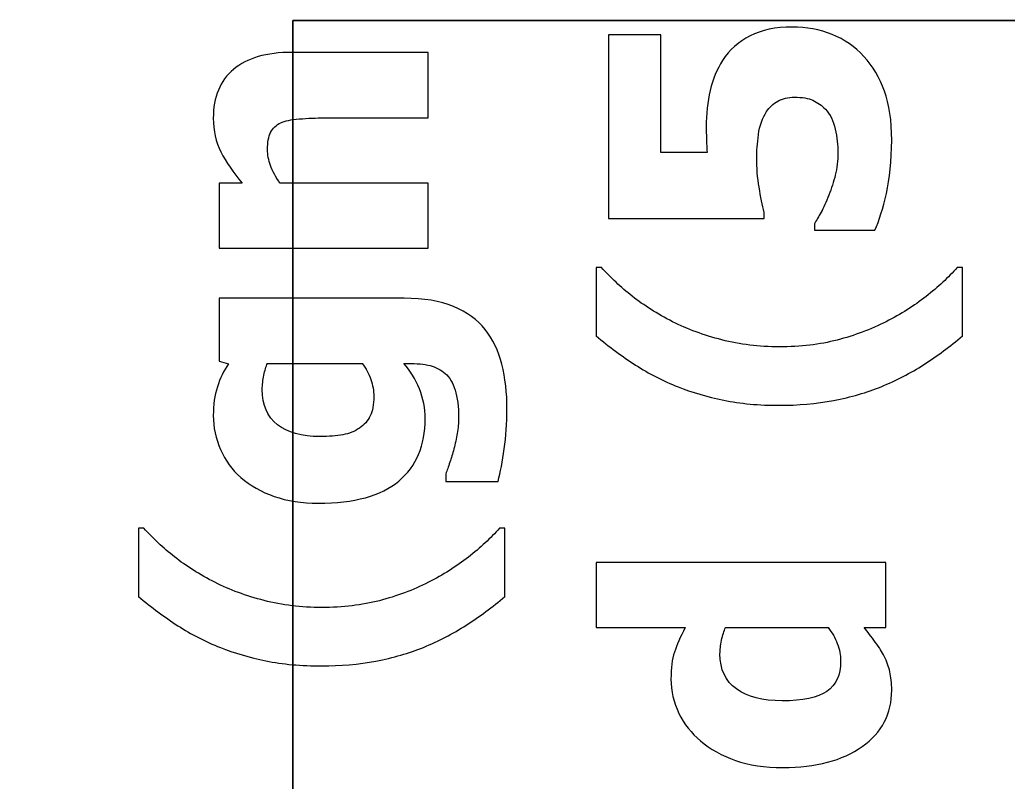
# Model space of a CAD drawing. Header units: centimetres. Extents: x -64.7 to 31.2, y -38.5 to 7.
# Drawn here: x -4.951 to -4.403, y 5.987 to 6.41 of the extents above; entities that cross this region are included whole.
import ezdxf

# ---------------------------------------------------------------- set-up
doc = ezdxf.new("R2010")
doc.units = ezdxf.units.CM
doc.header["$MEASUREMENT"] = 0
doc.layers.add('Layer 1', color=7, linetype='Continuous')

msp = doc.modelspace()

# ---------------------------------------------------------------- linework, layer by layer
at = {"layer": 'Layer 1', "color": 114, "lineweight": 35}
msp.add_open_spline([(-5.5, 6.95), (-5.5, 6.95), (2.5, 6.95), (2.5, 6.95), (2.5, 6.95), (2.5, 6.95), (2.5, 3.35), (2.5, 3.35), (2.5, 3.35), (2.5, 3.35), (-5.5, 3.35), (-5.5, 3.35), (-5.5, 3.35), (-5.5, 3.35), (-5.5, 6.95), (-5.5, 6.95)], degree=3, knots=[0, 0, 0, 0, 0.25, 0.25, 0.25, 0.25, 0.5, 0.5, 0.5, 0.5, 0.75, 0.75, 0.75, 0.75, 1, 1, 1, 1], dxfattribs=at)
at = {"layer": 'Layer 1', "color": 250, "lineweight": 35}
msp.add_open_spline([(-4.8, 6.41), (-4.8, 6.41), (1.8, 6.41), (1.8, 6.41), (1.8, 6.41), (1.8, 6.41), (1.8, 3.89), (1.8, 3.89), (1.8, 3.89), (1.8, 3.89), (-4.8, 3.89), (-4.8, 3.89), (-4.8, 3.89), (-4.8, 3.89), (-4.8, 6.41), (-4.8, 6.41)], degree=3, knots=[0, 0, 0, 0, 0.25, 0.25, 0.25, 0.25, 0.5, 0.5, 0.5, 0.5, 0.75, 0.75, 0.75, 0.75, 1, 1, 1, 1], dxfattribs=at)
at = {"layer": 'Layer 1', "color": 7}
for points, knots in [([(-4.52285, 6.40631), (-4.51488, 6.40631), (-4.50747, 6.40493), (-4.50066, 6.40222), (-4.50066, 6.40222), (-4.49382, 6.3995), (-4.48793, 6.39541), (-4.48299, 6.38997), (-4.48299, 6.38997), (-4.47808, 6.38461), (-4.47427, 6.37823), (-4.47159, 6.37082), (-4.47159, 6.37082), (-4.46891, 6.36341), (-4.46757, 6.35431), (-4.46757, 6.34348), (-4.46757, 6.34348), (-4.46764, 6.33205), (-4.46863, 6.3222), (-4.47053, 6.31398), (-4.47053, 6.31398), (-4.4724, 6.30573), (-4.47452, 6.29892), (-4.47688, 6.29356), (-4.47688, 6.29356), (-4.47688, 6.29356), (-4.51047, 6.29356), (-4.51047, 6.29356), (-4.51047, 6.29356), (-4.51047, 6.29356), (-4.51047, 6.29709), (-4.51047, 6.29709), (-4.51047, 6.29709), (-4.50937, 6.29899), (-4.50814, 6.30118), (-4.50676, 6.30358), (-4.50676, 6.30358), (-4.50539, 6.30598), (-4.50394, 6.30915), (-4.50242, 6.3131), (-4.50242, 6.3131), (-4.50098, 6.31674), (-4.49978, 6.32044), (-4.49886, 6.32418), (-4.49886, 6.32418), (-4.49791, 6.32795), (-4.49745, 6.33212), (-4.49745, 6.33674), (-4.49745, 6.33674), (-4.49745, 6.34073), (-4.49794, 6.34503), (-4.49893, 6.34965), (-4.49893, 6.34965), (-4.49996, 6.35427), (-4.50175, 6.35801), (-4.50436, 6.36083), (-4.50436, 6.36083), (-4.50645, 6.36288), (-4.50874, 6.3645), (-4.51128, 6.36567), (-4.51128, 6.36567), (-4.51385, 6.36683), (-4.51724, 6.36743), (-4.52151, 6.36743), (-4.52151, 6.36743), (-4.52511, 6.36743), (-4.52818, 6.36669), (-4.53079, 6.36521), (-4.53079, 6.36521), (-4.53336, 6.36373), (-4.53545, 6.36179), (-4.53703, 6.35939), (-4.53703, 6.35939), (-4.53936, 6.35586), (-4.54088, 6.35163), (-4.54151, 6.34665), (-4.54151, 6.34665), (-4.54218, 6.34171), (-4.5425, 6.33744), (-4.5425, 6.33385), (-4.5425, 6.33385), (-4.5425, 6.3282), (-4.54204, 6.3227), (-4.54116, 6.31737), (-4.54116, 6.31737), (-4.54028, 6.31201), (-4.53929, 6.30739), (-4.53827, 6.30347), (-4.53827, 6.30347), (-4.53827, 6.30347), (-4.53827, 6.30016), (-4.53827, 6.30016), (-4.53827, 6.30016), (-4.53827, 6.30016), (-4.62466, 6.30016), (-4.62466, 6.30016), (-4.62466, 6.30016), (-4.62466, 6.30016), (-4.62466, 6.40207), (-4.62466, 6.40207), (-4.62466, 6.40207), (-4.62466, 6.40207), (-4.59563, 6.40207), (-4.59563, 6.40207), (-4.59563, 6.40207), (-4.59563, 6.40207), (-4.59563, 6.33663), (-4.59563, 6.33663), (-4.59563, 6.33663), (-4.59563, 6.33663), (-4.56998, 6.33663), (-4.56998, 6.33663), (-4.56998, 6.33663), (-4.57012, 6.33871), (-4.57026, 6.34115), (-4.57037, 6.34404), (-4.57037, 6.34404), (-4.57048, 6.3469), (-4.57051, 6.34912), (-4.57051, 6.35071), (-4.57051, 6.35071), (-4.57051, 6.35808), (-4.56977, 6.36489), (-4.56829, 6.37117), (-4.56829, 6.37117), (-4.56681, 6.37741), (-4.56451, 6.38299), (-4.56141, 6.38779), (-4.56141, 6.38779), (-4.55764, 6.39368), (-4.55256, 6.39819), (-4.54617, 6.40144), (-4.54617, 6.40144), (-4.53978, 6.40468), (-4.53202, 6.40631), (-4.52285, 6.40631)], [0, 0, 0, 0, 0.029412, 0.029412, 0.029412, 0.029412, 0.058824, 0.058824, 0.058824, 0.058824, 0.088235, 0.088235, 0.088235, 0.088235, 0.117647, 0.117647, 0.117647, 0.117647, 0.147059, 0.147059, 0.147059, 0.147059, 0.176471, 0.176471, 0.176471, 0.176471, 0.205882, 0.205882, 0.205882, 0.205882, 0.235294, 0.235294, 0.235294, 0.235294, 0.264706, 0.264706, 0.264706, 0.264706, 0.294118, 0.294118, 0.294118, 0.294118, 0.323529, 0.323529, 0.323529, 0.323529, 0.352941, 0.352941, 0.352941, 0.352941, 0.382353, 0.382353, 0.382353, 0.382353, 0.411765, 0.411765, 0.411765, 0.411765, 0.441176, 0.441176, 0.441176, 0.441176, 0.470588, 0.470588, 0.470588, 0.470588, 0.5, 0.5, 0.5, 0.5, 0.529412, 0.529412, 0.529412, 0.529412, 0.558824, 0.558824, 0.558824, 0.558824, 0.588235, 0.588235, 0.588235, 0.588235, 0.617647, 0.617647, 0.617647, 0.617647, 0.647059, 0.647059, 0.647059, 0.647059, 0.676471, 0.676471, 0.676471, 0.676471, 0.705882, 0.705882, 0.705882, 0.705882, 0.735294, 0.735294, 0.735294, 0.735294, 0.764706, 0.764706, 0.764706, 0.764706, 0.794118, 0.794118, 0.794118, 0.794118, 0.823529, 0.823529, 0.823529, 0.823529, 0.852941, 0.852941, 0.852941, 0.852941, 0.882353, 0.882353, 0.882353, 0.882353, 0.911765, 0.911765, 0.911765, 0.911765, 0.941176, 0.941176, 0.941176, 0.941176, 0.970588, 0.970588, 0.970588, 0.970588, 1, 1, 1, 1]), ([(-4.72478, 6.39227), (-4.72478, 6.39227), (-4.72478, 6.3559), (-4.72478, 6.3559), (-4.72478, 6.3559), (-4.72478, 6.3559), (-4.78235, 6.3559), (-4.78235, 6.3559), (-4.78235, 6.3559), (-4.78701, 6.3559), (-4.7917, 6.35572), (-4.79636, 6.35534), (-4.79636, 6.35534), (-4.80098, 6.35495), (-4.80444, 6.35424), (-4.80663, 6.35322), (-4.80663, 6.35322), (-4.80924, 6.35198), (-4.81111, 6.35019), (-4.81227, 6.34782), (-4.81227, 6.34782), (-4.8134, 6.34549), (-4.81396, 6.34235), (-4.81396, 6.33844), (-4.81396, 6.33844), (-4.81396, 6.33547), (-4.8134, 6.33248), (-4.81231, 6.32944), (-4.81231, 6.32944), (-4.81121, 6.32641), (-4.80945, 6.32316), (-4.80705, 6.3197), (-4.80705, 6.3197), (-4.80705, 6.3197), (-4.72478, 6.3197), (-4.72478, 6.3197), (-4.72478, 6.3197), (-4.72478, 6.3197), (-4.72478, 6.28354), (-4.72478, 6.28354), (-4.72478, 6.28354), (-4.72478, 6.28354), (-4.84085, 6.28354), (-4.84085, 6.28354), (-4.84085, 6.28354), (-4.84085, 6.28354), (-4.84085, 6.3197), (-4.84085, 6.3197), (-4.84085, 6.3197), (-4.84085, 6.3197), (-4.82804, 6.3197), (-4.82804, 6.3197), (-4.82804, 6.3197), (-4.83305, 6.32563), (-4.837, 6.33142), (-4.83982, 6.33703), (-4.83982, 6.33703), (-4.84264, 6.34264), (-4.84406, 6.34884), (-4.84406, 6.35569), (-4.84406, 6.35569), (-4.84406, 6.36754), (-4.84032, 6.37661), (-4.83284, 6.38285), (-4.83284, 6.38285), (-4.82536, 6.38913), (-4.81453, 6.39227), (-4.80035, 6.39227), (-4.80035, 6.39227), (-4.80035, 6.39227), (-4.72478, 6.39227), (-4.72478, 6.39227)], [0, 0, 0, 0, 0.055556, 0.055556, 0.055556, 0.055556, 0.111111, 0.111111, 0.111111, 0.111111, 0.166667, 0.166667, 0.166667, 0.166667, 0.222222, 0.222222, 0.222222, 0.222222, 0.277778, 0.277778, 0.277778, 0.277778, 0.333333, 0.333333, 0.333333, 0.333333, 0.388889, 0.388889, 0.388889, 0.388889, 0.444444, 0.444444, 0.444444, 0.444444, 0.5, 0.5, 0.5, 0.5, 0.555556, 0.555556, 0.555556, 0.555556, 0.611111, 0.611111, 0.611111, 0.611111, 0.666667, 0.666667, 0.666667, 0.666667, 0.722222, 0.722222, 0.722222, 0.722222, 0.777778, 0.777778, 0.777778, 0.777778, 0.833333, 0.833333, 0.833333, 0.833333, 0.888889, 0.888889, 0.888889, 0.888889, 0.944444, 0.944444, 0.944444, 0.944444, 1, 1, 1, 1]), ([(-4.4282, 6.27285), (-4.4282, 6.27285), (-4.4282, 6.23493), (-4.4282, 6.23493), (-4.4282, 6.23493), (-4.43515, 6.22907), (-4.44231, 6.22375), (-4.44968, 6.21902), (-4.44968, 6.21902), (-4.45706, 6.21426), (-4.46499, 6.21016), (-4.47346, 6.20671), (-4.47346, 6.20671), (-4.4814, 6.20346), (-4.49018, 6.20092), (-4.49981, 6.19912), (-4.49981, 6.19912), (-4.50948, 6.19729), (-4.5195, 6.19637), (-4.52991, 6.19637), (-4.52991, 6.19637), (-4.54127, 6.19637), (-4.55157, 6.19732), (-4.56081, 6.19923), (-4.56081, 6.19923), (-4.57005, 6.2011), (-4.57848, 6.20357), (-4.58614, 6.2066), (-4.58614, 6.2066), (-4.59447, 6.20992), (-4.60233, 6.21397), (-4.60974, 6.21874), (-4.60974, 6.21874), (-4.61715, 6.22353), (-4.62445, 6.22893), (-4.63161, 6.23493), (-4.63161, 6.23493), (-4.63161, 6.23493), (-4.63161, 6.27285), (-4.63161, 6.27285), (-4.63161, 6.27285), (-4.63161, 6.27285), (-4.62862, 6.27285), (-4.62862, 6.27285), (-4.62862, 6.27285), (-4.62357, 6.26728), (-4.61789, 6.26195), (-4.61151, 6.25687), (-4.61151, 6.25687), (-4.60512, 6.25183), (-4.59768, 6.24714), (-4.58914, 6.2428), (-4.58914, 6.2428), (-4.58092, 6.23863), (-4.57185, 6.23528), (-4.56183, 6.23271), (-4.56183, 6.23271), (-4.55185, 6.23013), (-4.5412, 6.22883), (-4.52991, 6.22883), (-4.52991, 6.22883), (-4.51812, 6.22883), (-4.50743, 6.2301), (-4.49787, 6.2326), (-4.49787, 6.2326), (-4.48828, 6.23511), (-4.47921, 6.23849), (-4.47067, 6.2428), (-4.47067, 6.2428), (-4.46256, 6.24692), (-4.45515, 6.25158), (-4.44852, 6.25677), (-4.44852, 6.25677), (-4.44185, 6.26199), (-4.4361, 6.26735), (-4.4312, 6.27285), (-4.4312, 6.27285), (-4.4312, 6.27285), (-4.4282, 6.27285), (-4.4282, 6.27285)], [0, 0, 0, 0, 0.05, 0.05, 0.05, 0.05, 0.1, 0.1, 0.1, 0.1, 0.15, 0.15, 0.15, 0.15, 0.2, 0.2, 0.2, 0.2, 0.25, 0.25, 0.25, 0.25, 0.3, 0.3, 0.3, 0.3, 0.35, 0.35, 0.35, 0.35, 0.4, 0.4, 0.4, 0.4, 0.45, 0.45, 0.45, 0.45, 0.5, 0.5, 0.5, 0.5, 0.55, 0.55, 0.55, 0.55, 0.6, 0.6, 0.6, 0.6, 0.65, 0.65, 0.65, 0.65, 0.7, 0.7, 0.7, 0.7, 0.75, 0.75, 0.75, 0.75, 0.8, 0.8, 0.8, 0.8, 0.85, 0.85, 0.85, 0.85, 0.9, 0.9, 0.9, 0.9, 0.95, 0.95, 0.95, 0.95, 1, 1, 1, 1]), ([(-4.73812, 6.25582), (-4.72736, 6.25582), (-4.71825, 6.25426), (-4.71074, 6.25116), (-4.71074, 6.25116), (-4.70322, 6.24806), (-4.69737, 6.24382), (-4.69317, 6.23846), (-4.69317, 6.23846), (-4.6889, 6.2331), (-4.6858, 6.22664), (-4.68393, 6.21913), (-4.68393, 6.21913), (-4.68202, 6.21161), (-4.68107, 6.20329), (-4.68107, 6.19411), (-4.68107, 6.19411), (-4.68107, 6.18642), (-4.68156, 6.17909), (-4.68255, 6.17217), (-4.68255, 6.17217), (-4.68357, 6.16526), (-4.68474, 6.15922), (-4.68604, 6.15414), (-4.68604, 6.15414), (-4.68604, 6.15414), (-4.71508, 6.15414), (-4.71508, 6.15414), (-4.71508, 6.15414), (-4.71508, 6.15414), (-4.71508, 6.15838), (-4.71508, 6.15838), (-4.71508, 6.15838), (-4.71437, 6.16018), (-4.71363, 6.16229), (-4.71282, 6.16473), (-4.71282, 6.16473), (-4.71197, 6.1672), (-4.71123, 6.16963), (-4.71053, 6.17214), (-4.71053, 6.17214), (-4.70979, 6.1751), (-4.70915, 6.17799), (-4.70866, 6.18081), (-4.70866, 6.18081), (-4.7082, 6.18364), (-4.70795, 6.18653), (-4.70795, 6.18949), (-4.70795, 6.18949), (-4.70795, 6.19563), (-4.70859, 6.20075), (-4.70986, 6.20484), (-4.70986, 6.20484), (-4.71113, 6.20893), (-4.71293, 6.212), (-4.71529, 6.21408), (-4.71529, 6.21408), (-4.71769, 6.21613), (-4.72055, 6.21757), (-4.72379, 6.21842), (-4.72379, 6.21842), (-4.72707, 6.21923), (-4.7312, 6.21966), (-4.73614, 6.21966), (-4.73614, 6.21966), (-4.73614, 6.21966), (-4.73833, 6.21966), (-4.73833, 6.21966), (-4.73833, 6.21966), (-4.73473, 6.2156), (-4.73187, 6.21087), (-4.72968, 6.20554), (-4.72968, 6.20554), (-4.72753, 6.20022), (-4.72644, 6.19471), (-4.72644, 6.18907), (-4.72644, 6.18907), (-4.72644, 6.17404), (-4.73134, 6.16247), (-4.74111, 6.15429), (-4.74111, 6.15429), (-4.75089, 6.14614), (-4.76577, 6.14204), (-4.78578, 6.14204), (-4.78578, 6.14204), (-4.79484, 6.14204), (-4.80303, 6.14331), (-4.81026, 6.14582), (-4.81026, 6.14582), (-4.81749, 6.14832), (-4.82367, 6.15182), (-4.82875, 6.1563), (-4.82875, 6.1563), (-4.83365, 6.16057), (-4.83742, 6.16575), (-4.84007, 6.17182), (-4.84007, 6.17182), (-4.84272, 6.17789), (-4.84406, 6.18417), (-4.84406, 6.19073), (-4.84406, 6.19073), (-4.84406, 6.19665), (-4.84328, 6.20195), (-4.84176, 6.20664), (-4.84176, 6.20664), (-4.84025, 6.21133), (-4.83824, 6.2156), (-4.8357, 6.21944), (-4.8357, 6.21944), (-4.8357, 6.21944), (-4.84085, 6.22079), (-4.84085, 6.22079), (-4.84085, 6.22079), (-4.84085, 6.22079), (-4.84085, 6.25582), (-4.84085, 6.25582), (-4.84085, 6.25582), (-4.84085, 6.25582), (-4.73812, 6.25582), (-4.73812, 6.25582)], [0, 0, 0, 0, 0.033333, 0.033333, 0.033333, 0.033333, 0.066667, 0.066667, 0.066667, 0.066667, 0.1, 0.1, 0.1, 0.1, 0.133333, 0.133333, 0.133333, 0.133333, 0.166667, 0.166667, 0.166667, 0.166667, 0.2, 0.2, 0.2, 0.2, 0.233333, 0.233333, 0.233333, 0.233333, 0.266667, 0.266667, 0.266667, 0.266667, 0.3, 0.3, 0.3, 0.3, 0.333333, 0.333333, 0.333333, 0.333333, 0.366667, 0.366667, 0.366667, 0.366667, 0.4, 0.4, 0.4, 0.4, 0.433333, 0.433333, 0.433333, 0.433333, 0.466667, 0.466667, 0.466667, 0.466667, 0.5, 0.5, 0.5, 0.5, 0.533333, 0.533333, 0.533333, 0.533333, 0.566667, 0.566667, 0.566667, 0.566667, 0.6, 0.6, 0.6, 0.6, 0.633333, 0.633333, 0.633333, 0.633333, 0.666667, 0.666667, 0.666667, 0.666667, 0.7, 0.7, 0.7, 0.7, 0.733333, 0.733333, 0.733333, 0.733333, 0.766667, 0.766667, 0.766667, 0.766667, 0.8, 0.8, 0.8, 0.8, 0.833333, 0.833333, 0.833333, 0.833333, 0.866667, 0.866667, 0.866667, 0.866667, 0.9, 0.9, 0.9, 0.9, 0.933333, 0.933333, 0.933333, 0.933333, 0.966667, 0.966667, 0.966667, 0.966667, 1, 1, 1, 1]), ([(-4.7614, 6.21966), (-4.7614, 6.21966), (-4.81396, 6.21966), (-4.81396, 6.21966), (-4.81396, 6.21966), (-4.81478, 6.21786), (-4.81548, 6.21567), (-4.81605, 6.21306), (-4.81605, 6.21306), (-4.81657, 6.21041), (-4.81686, 6.2078), (-4.81686, 6.20519), (-4.81686, 6.20519), (-4.81686, 6.19651), (-4.81403, 6.18999), (-4.80842, 6.18561), (-4.80842, 6.18561), (-4.80282, 6.18124), (-4.79498, 6.17905), (-4.78493, 6.17905), (-4.78493, 6.17905), (-4.77992, 6.17905), (-4.77565, 6.17937), (-4.77219, 6.18004), (-4.77219, 6.18004), (-4.7687, 6.18067), (-4.76563, 6.18191), (-4.76292, 6.18371), (-4.76292, 6.18371), (-4.76031, 6.18544), (-4.75833, 6.18769), (-4.75699, 6.19048), (-4.75699, 6.19048), (-4.75565, 6.19327), (-4.75498, 6.19683), (-4.75498, 6.20117), (-4.75498, 6.20117), (-4.75498, 6.20442), (-4.75554, 6.20759), (-4.75664, 6.21073), (-4.75664, 6.21073), (-4.75773, 6.21387), (-4.75932, 6.21683), (-4.7614, 6.21966)], [0, 0, 0, 0, 0.090909, 0.090909, 0.090909, 0.090909, 0.181818, 0.181818, 0.181818, 0.181818, 0.272727, 0.272727, 0.272727, 0.272727, 0.363636, 0.363636, 0.363636, 0.363636, 0.454545, 0.454545, 0.454545, 0.454545, 0.545455, 0.545455, 0.545455, 0.545455, 0.636364, 0.636364, 0.636364, 0.636364, 0.727273, 0.727273, 0.727273, 0.727273, 0.818182, 0.818182, 0.818182, 0.818182, 0.909091, 0.909091, 0.909091, 0.909091, 1, 1, 1, 1]), ([(-4.6822, 6.12818), (-4.6822, 6.12818), (-4.6822, 6.09026), (-4.6822, 6.09026), (-4.6822, 6.09026), (-4.68915, 6.0844), (-4.69631, 6.07908), (-4.70368, 6.07435), (-4.70368, 6.07435), (-4.71106, 6.06959), (-4.71899, 6.06549), (-4.72746, 6.06204), (-4.72746, 6.06204), (-4.7354, 6.05879), (-4.74418, 6.05625), (-4.75381, 6.05445), (-4.75381, 6.05445), (-4.76348, 6.05262), (-4.7735, 6.0517), (-4.78391, 6.0517), (-4.78391, 6.0517), (-4.79527, 6.0517), (-4.80557, 6.05265), (-4.81481, 6.05456), (-4.81481, 6.05456), (-4.82405, 6.05643), (-4.83248, 6.0589), (-4.84014, 6.06193), (-4.84014, 6.06193), (-4.84847, 6.06525), (-4.85633, 6.0693), (-4.86374, 6.07407), (-4.86374, 6.07407), (-4.87115, 6.07886), (-4.87845, 6.08426), (-4.88561, 6.09026), (-4.88561, 6.09026), (-4.88561, 6.09026), (-4.88561, 6.12818), (-4.88561, 6.12818), (-4.88561, 6.12818), (-4.88561, 6.12818), (-4.88262, 6.12818), (-4.88262, 6.12818), (-4.88262, 6.12818), (-4.87757, 6.12261), (-4.87189, 6.11728), (-4.86551, 6.1122), (-4.86551, 6.1122), (-4.85912, 6.10716), (-4.85168, 6.10247), (-4.84314, 6.09813), (-4.84314, 6.09813), (-4.83492, 6.09396), (-4.82585, 6.09061), (-4.81583, 6.08804), (-4.81583, 6.08804), (-4.80585, 6.08546), (-4.7952, 6.08416), (-4.78391, 6.08416), (-4.78391, 6.08416), (-4.77212, 6.08416), (-4.76143, 6.08543), (-4.75187, 6.08793), (-4.75187, 6.08793), (-4.74228, 6.09044), (-4.73321, 6.09382), (-4.72467, 6.09813), (-4.72467, 6.09813), (-4.71656, 6.10225), (-4.70915, 6.10691), (-4.70252, 6.1121), (-4.70252, 6.1121), (-4.69585, 6.11732), (-4.6901, 6.12268), (-4.6852, 6.12818), (-4.6852, 6.12818), (-4.6852, 6.12818), (-4.6822, 6.12818), (-4.6822, 6.12818)], [0, 0, 0, 0, 0.05, 0.05, 0.05, 0.05, 0.1, 0.1, 0.1, 0.1, 0.15, 0.15, 0.15, 0.15, 0.2, 0.2, 0.2, 0.2, 0.25, 0.25, 0.25, 0.25, 0.3, 0.3, 0.3, 0.3, 0.35, 0.35, 0.35, 0.35, 0.4, 0.4, 0.4, 0.4, 0.45, 0.45, 0.45, 0.45, 0.5, 0.5, 0.5, 0.5, 0.55, 0.55, 0.55, 0.55, 0.6, 0.6, 0.6, 0.6, 0.65, 0.65, 0.65, 0.65, 0.7, 0.7, 0.7, 0.7, 0.75, 0.75, 0.75, 0.75, 0.8, 0.8, 0.8, 0.8, 0.85, 0.85, 0.85, 0.85, 0.9, 0.9, 0.9, 0.9, 0.95, 0.95, 0.95, 0.95, 1, 1, 1, 1]), ([(-4.47078, 6.10913), (-4.47078, 6.10913), (-4.47078, 6.07297), (-4.47078, 6.07297), (-4.47078, 6.07297), (-4.47078, 6.07297), (-4.48288, 6.07297), (-4.48288, 6.07297), (-4.48288, 6.07297), (-4.48094, 6.07064), (-4.47886, 6.06796), (-4.47667, 6.06496), (-4.47667, 6.06496), (-4.47445, 6.06196), (-4.47283, 6.05931), (-4.4717, 6.05706), (-4.4717, 6.05706), (-4.47032, 6.05416), (-4.4693, 6.05131), (-4.46859, 6.04848), (-4.46859, 6.04848), (-4.46792, 6.04566), (-4.46757, 6.04227), (-4.46757, 6.03836), (-4.46757, 6.03836), (-4.46757, 6.02513), (-4.47304, 6.01465), (-4.48401, 6.00693), (-4.48401, 6.00693), (-4.49495, 5.9992), (-4.50962, 5.99535), (-4.52793, 5.99535), (-4.52793, 5.99535), (-4.53806, 5.99535), (-4.54684, 5.99666), (-4.55428, 5.99927), (-4.55428, 5.99927), (-4.56173, 6.00192), (-4.56822, 6.00551), (-4.57372, 6.01014), (-4.57372, 6.01014), (-4.57877, 6.01433), (-4.58272, 6.01945), (-4.58565, 6.02541), (-4.58565, 6.02541), (-4.58857, 6.03141), (-4.59006, 6.03776), (-4.59006, 6.04443), (-4.59006, 6.04443), (-4.59006, 6.05049), (-4.58942, 6.05547), (-4.58815, 6.05938), (-4.58815, 6.05938), (-4.58688, 6.06326), (-4.58491, 6.06782), (-4.58219, 6.07297), (-4.58219, 6.07297), (-4.58219, 6.07297), (-4.63161, 6.07297), (-4.63161, 6.07297), (-4.63161, 6.07297), (-4.63161, 6.07297), (-4.63161, 6.10913), (-4.63161, 6.10913), (-4.63161, 6.10913), (-4.63161, 6.10913), (-4.47078, 6.10913), (-4.47078, 6.10913)], [0, 0, 0, 0, 0.058824, 0.058824, 0.058824, 0.058824, 0.117647, 0.117647, 0.117647, 0.117647, 0.176471, 0.176471, 0.176471, 0.176471, 0.235294, 0.235294, 0.235294, 0.235294, 0.294118, 0.294118, 0.294118, 0.294118, 0.352941, 0.352941, 0.352941, 0.352941, 0.411765, 0.411765, 0.411765, 0.411765, 0.470588, 0.470588, 0.470588, 0.470588, 0.529412, 0.529412, 0.529412, 0.529412, 0.588235, 0.588235, 0.588235, 0.588235, 0.647059, 0.647059, 0.647059, 0.647059, 0.705882, 0.705882, 0.705882, 0.705882, 0.764706, 0.764706, 0.764706, 0.764706, 0.823529, 0.823529, 0.823529, 0.823529, 0.882353, 0.882353, 0.882353, 0.882353, 0.941176, 0.941176, 0.941176, 0.941176, 1, 1, 1, 1]), ([(-4.50281, 6.07297), (-4.50281, 6.07297), (-4.55975, 6.07297), (-4.55975, 6.07297), (-4.55975, 6.07297), (-4.56067, 6.07117), (-4.56141, 6.06884), (-4.56197, 6.06595), (-4.56197, 6.06595), (-4.56257, 6.06305), (-4.56286, 6.06058), (-4.56286, 6.0585), (-4.56286, 6.0585), (-4.56286, 6.04982), (-4.55982, 6.0433), (-4.55375, 6.03892), (-4.55375, 6.03892), (-4.54769, 6.03455), (-4.53922, 6.03236), (-4.52835, 6.03236), (-4.52835, 6.03236), (-4.51692, 6.03236), (-4.50863, 6.03409), (-4.50355, 6.03758), (-4.50355, 6.03758), (-4.49844, 6.04104), (-4.4959, 6.04668), (-4.4959, 6.05448), (-4.4959, 6.05448), (-4.4959, 6.05766), (-4.49653, 6.06083), (-4.49777, 6.06408), (-4.49777, 6.06408), (-4.499, 6.06732), (-4.5007, 6.07029), (-4.50281, 6.07297)], [0, 0, 0, 0, 0.111111, 0.111111, 0.111111, 0.111111, 0.222222, 0.222222, 0.222222, 0.222222, 0.333333, 0.333333, 0.333333, 0.333333, 0.444444, 0.444444, 0.444444, 0.444444, 0.555556, 0.555556, 0.555556, 0.555556, 0.666667, 0.666667, 0.666667, 0.666667, 0.777778, 0.777778, 0.777778, 0.777778, 0.888889, 0.888889, 0.888889, 0.888889, 1, 1, 1, 1])]:
    msp.add_open_spline(points, degree=3, knots=knots, dxfattribs=at)
at = {"layer": 'Layer 1', "color": 250, "lineweight": 18}
for points, knots in [([(-4.52285, 6.40631), (-4.51488, 6.40631), (-4.50747, 6.40493), (-4.50066, 6.40222), (-4.50066, 6.40222), (-4.49382, 6.3995), (-4.48793, 6.39541), (-4.48299, 6.38997), (-4.48299, 6.38997), (-4.47808, 6.38461), (-4.47427, 6.37823), (-4.47159, 6.37082), (-4.47159, 6.37082), (-4.46891, 6.36341), (-4.46757, 6.35431), (-4.46757, 6.34348), (-4.46757, 6.34348), (-4.46764, 6.33205), (-4.46863, 6.3222), (-4.47053, 6.31398), (-4.47053, 6.31398), (-4.4724, 6.30573), (-4.47452, 6.29892), (-4.47688, 6.29356), (-4.47688, 6.29356), (-4.47688, 6.29356), (-4.51047, 6.29356), (-4.51047, 6.29356), (-4.51047, 6.29356), (-4.51047, 6.29356), (-4.51047, 6.29709), (-4.51047, 6.29709), (-4.51047, 6.29709), (-4.50937, 6.29899), (-4.50814, 6.30118), (-4.50676, 6.30358), (-4.50676, 6.30358), (-4.50539, 6.30598), (-4.50394, 6.30915), (-4.50242, 6.3131), (-4.50242, 6.3131), (-4.50098, 6.31674), (-4.49978, 6.32044), (-4.49886, 6.32418), (-4.49886, 6.32418), (-4.49791, 6.32795), (-4.49745, 6.33212), (-4.49745, 6.33674), (-4.49745, 6.33674), (-4.49745, 6.34073), (-4.49794, 6.34503), (-4.49893, 6.34965), (-4.49893, 6.34965), (-4.49996, 6.35427), (-4.50175, 6.35801), (-4.50436, 6.36083), (-4.50436, 6.36083), (-4.50645, 6.36288), (-4.50874, 6.3645), (-4.51128, 6.36567), (-4.51128, 6.36567), (-4.51385, 6.36683), (-4.51724, 6.36743), (-4.52151, 6.36743), (-4.52151, 6.36743), (-4.52511, 6.36743), (-4.52818, 6.36669), (-4.53079, 6.36521), (-4.53079, 6.36521), (-4.53336, 6.36373), (-4.53545, 6.36179), (-4.53703, 6.35939), (-4.53703, 6.35939), (-4.53936, 6.35586), (-4.54088, 6.35163), (-4.54151, 6.34665), (-4.54151, 6.34665), (-4.54218, 6.34171), (-4.5425, 6.33744), (-4.5425, 6.33385), (-4.5425, 6.33385), (-4.5425, 6.3282), (-4.54204, 6.3227), (-4.54116, 6.31737), (-4.54116, 6.31737), (-4.54028, 6.31201), (-4.53929, 6.30739), (-4.53827, 6.30347), (-4.53827, 6.30347), (-4.53827, 6.30347), (-4.53827, 6.30016), (-4.53827, 6.30016), (-4.53827, 6.30016), (-4.53827, 6.30016), (-4.62466, 6.30016), (-4.62466, 6.30016), (-4.62466, 6.30016), (-4.62466, 6.30016), (-4.62466, 6.40207), (-4.62466, 6.40207), (-4.62466, 6.40207), (-4.62466, 6.40207), (-4.59563, 6.40207), (-4.59563, 6.40207), (-4.59563, 6.40207), (-4.59563, 6.40207), (-4.59563, 6.33663), (-4.59563, 6.33663), (-4.59563, 6.33663), (-4.59563, 6.33663), (-4.56998, 6.33663), (-4.56998, 6.33663), (-4.56998, 6.33663), (-4.57012, 6.33871), (-4.57026, 6.34115), (-4.57037, 6.34404), (-4.57037, 6.34404), (-4.57048, 6.3469), (-4.57051, 6.34912), (-4.57051, 6.35071), (-4.57051, 6.35071), (-4.57051, 6.35808), (-4.56977, 6.36489), (-4.56829, 6.37117), (-4.56829, 6.37117), (-4.56681, 6.37741), (-4.56451, 6.38299), (-4.56141, 6.38779), (-4.56141, 6.38779), (-4.55764, 6.39368), (-4.55256, 6.39819), (-4.54617, 6.40144), (-4.54617, 6.40144), (-4.53978, 6.40468), (-4.53202, 6.40631), (-4.52285, 6.40631)], [0, 0, 0, 0, 0.029412, 0.029412, 0.029412, 0.029412, 0.058824, 0.058824, 0.058824, 0.058824, 0.088235, 0.088235, 0.088235, 0.088235, 0.117647, 0.117647, 0.117647, 0.117647, 0.147059, 0.147059, 0.147059, 0.147059, 0.176471, 0.176471, 0.176471, 0.176471, 0.205882, 0.205882, 0.205882, 0.205882, 0.235294, 0.235294, 0.235294, 0.235294, 0.264706, 0.264706, 0.264706, 0.264706, 0.294118, 0.294118, 0.294118, 0.294118, 0.323529, 0.323529, 0.323529, 0.323529, 0.352941, 0.352941, 0.352941, 0.352941, 0.382353, 0.382353, 0.382353, 0.382353, 0.411765, 0.411765, 0.411765, 0.411765, 0.441176, 0.441176, 0.441176, 0.441176, 0.470588, 0.470588, 0.470588, 0.470588, 0.5, 0.5, 0.5, 0.5, 0.529412, 0.529412, 0.529412, 0.529412, 0.558824, 0.558824, 0.558824, 0.558824, 0.588235, 0.588235, 0.588235, 0.588235, 0.617647, 0.617647, 0.617647, 0.617647, 0.647059, 0.647059, 0.647059, 0.647059, 0.676471, 0.676471, 0.676471, 0.676471, 0.705882, 0.705882, 0.705882, 0.705882, 0.735294, 0.735294, 0.735294, 0.735294, 0.764706, 0.764706, 0.764706, 0.764706, 0.794118, 0.794118, 0.794118, 0.794118, 0.823529, 0.823529, 0.823529, 0.823529, 0.852941, 0.852941, 0.852941, 0.852941, 0.882353, 0.882353, 0.882353, 0.882353, 0.911765, 0.911765, 0.911765, 0.911765, 0.941176, 0.941176, 0.941176, 0.941176, 0.970588, 0.970588, 0.970588, 0.970588, 1, 1, 1, 1]), ([(-4.72478, 6.39227), (-4.72478, 6.39227), (-4.72478, 6.3559), (-4.72478, 6.3559), (-4.72478, 6.3559), (-4.72478, 6.3559), (-4.78235, 6.3559), (-4.78235, 6.3559), (-4.78235, 6.3559), (-4.78701, 6.3559), (-4.7917, 6.35572), (-4.79636, 6.35534), (-4.79636, 6.35534), (-4.80098, 6.35495), (-4.80444, 6.35424), (-4.80663, 6.35322), (-4.80663, 6.35322), (-4.80924, 6.35198), (-4.81111, 6.35019), (-4.81227, 6.34782), (-4.81227, 6.34782), (-4.8134, 6.34549), (-4.81396, 6.34235), (-4.81396, 6.33844), (-4.81396, 6.33844), (-4.81396, 6.33547), (-4.8134, 6.33248), (-4.81231, 6.32944), (-4.81231, 6.32944), (-4.81121, 6.32641), (-4.80945, 6.32316), (-4.80705, 6.3197), (-4.80705, 6.3197), (-4.80705, 6.3197), (-4.72478, 6.3197), (-4.72478, 6.3197), (-4.72478, 6.3197), (-4.72478, 6.3197), (-4.72478, 6.28354), (-4.72478, 6.28354), (-4.72478, 6.28354), (-4.72478, 6.28354), (-4.84085, 6.28354), (-4.84085, 6.28354), (-4.84085, 6.28354), (-4.84085, 6.28354), (-4.84085, 6.3197), (-4.84085, 6.3197), (-4.84085, 6.3197), (-4.84085, 6.3197), (-4.82804, 6.3197), (-4.82804, 6.3197), (-4.82804, 6.3197), (-4.83305, 6.32563), (-4.837, 6.33142), (-4.83982, 6.33703), (-4.83982, 6.33703), (-4.84264, 6.34264), (-4.84406, 6.34884), (-4.84406, 6.35569), (-4.84406, 6.35569), (-4.84406, 6.36754), (-4.84032, 6.37661), (-4.83284, 6.38285), (-4.83284, 6.38285), (-4.82536, 6.38913), (-4.81453, 6.39227), (-4.80035, 6.39227), (-4.80035, 6.39227), (-4.80035, 6.39227), (-4.72478, 6.39227), (-4.72478, 6.39227)], [0, 0, 0, 0, 0.055556, 0.055556, 0.055556, 0.055556, 0.111111, 0.111111, 0.111111, 0.111111, 0.166667, 0.166667, 0.166667, 0.166667, 0.222222, 0.222222, 0.222222, 0.222222, 0.277778, 0.277778, 0.277778, 0.277778, 0.333333, 0.333333, 0.333333, 0.333333, 0.388889, 0.388889, 0.388889, 0.388889, 0.444444, 0.444444, 0.444444, 0.444444, 0.5, 0.5, 0.5, 0.5, 0.555556, 0.555556, 0.555556, 0.555556, 0.611111, 0.611111, 0.611111, 0.611111, 0.666667, 0.666667, 0.666667, 0.666667, 0.722222, 0.722222, 0.722222, 0.722222, 0.777778, 0.777778, 0.777778, 0.777778, 0.833333, 0.833333, 0.833333, 0.833333, 0.888889, 0.888889, 0.888889, 0.888889, 0.944444, 0.944444, 0.944444, 0.944444, 1, 1, 1, 1]), ([(-4.4282, 6.27285), (-4.4282, 6.27285), (-4.4282, 6.23493), (-4.4282, 6.23493), (-4.4282, 6.23493), (-4.43515, 6.22907), (-4.44231, 6.22375), (-4.44968, 6.21902), (-4.44968, 6.21902), (-4.45706, 6.21426), (-4.46499, 6.21016), (-4.47346, 6.20671), (-4.47346, 6.20671), (-4.4814, 6.20346), (-4.49018, 6.20092), (-4.49981, 6.19912), (-4.49981, 6.19912), (-4.50948, 6.19729), (-4.5195, 6.19637), (-4.52991, 6.19637), (-4.52991, 6.19637), (-4.54127, 6.19637), (-4.55157, 6.19732), (-4.56081, 6.19923), (-4.56081, 6.19923), (-4.57005, 6.2011), (-4.57848, 6.20357), (-4.58614, 6.2066), (-4.58614, 6.2066), (-4.59447, 6.20992), (-4.60233, 6.21397), (-4.60974, 6.21874), (-4.60974, 6.21874), (-4.61715, 6.22353), (-4.62445, 6.22893), (-4.63161, 6.23493), (-4.63161, 6.23493), (-4.63161, 6.23493), (-4.63161, 6.27285), (-4.63161, 6.27285), (-4.63161, 6.27285), (-4.63161, 6.27285), (-4.62862, 6.27285), (-4.62862, 6.27285), (-4.62862, 6.27285), (-4.62357, 6.26728), (-4.61789, 6.26195), (-4.61151, 6.25687), (-4.61151, 6.25687), (-4.60512, 6.25183), (-4.59768, 6.24714), (-4.58914, 6.2428), (-4.58914, 6.2428), (-4.58092, 6.23863), (-4.57185, 6.23528), (-4.56183, 6.23271), (-4.56183, 6.23271), (-4.55185, 6.23013), (-4.5412, 6.22883), (-4.52991, 6.22883), (-4.52991, 6.22883), (-4.51812, 6.22883), (-4.50743, 6.2301), (-4.49787, 6.2326), (-4.49787, 6.2326), (-4.48828, 6.23511), (-4.47921, 6.23849), (-4.47067, 6.2428), (-4.47067, 6.2428), (-4.46256, 6.24692), (-4.45515, 6.25158), (-4.44852, 6.25677), (-4.44852, 6.25677), (-4.44185, 6.26199), (-4.4361, 6.26735), (-4.4312, 6.27285), (-4.4312, 6.27285), (-4.4312, 6.27285), (-4.4282, 6.27285), (-4.4282, 6.27285)], [0, 0, 0, 0, 0.05, 0.05, 0.05, 0.05, 0.1, 0.1, 0.1, 0.1, 0.15, 0.15, 0.15, 0.15, 0.2, 0.2, 0.2, 0.2, 0.25, 0.25, 0.25, 0.25, 0.3, 0.3, 0.3, 0.3, 0.35, 0.35, 0.35, 0.35, 0.4, 0.4, 0.4, 0.4, 0.45, 0.45, 0.45, 0.45, 0.5, 0.5, 0.5, 0.5, 0.55, 0.55, 0.55, 0.55, 0.6, 0.6, 0.6, 0.6, 0.65, 0.65, 0.65, 0.65, 0.7, 0.7, 0.7, 0.7, 0.75, 0.75, 0.75, 0.75, 0.8, 0.8, 0.8, 0.8, 0.85, 0.85, 0.85, 0.85, 0.9, 0.9, 0.9, 0.9, 0.95, 0.95, 0.95, 0.95, 1, 1, 1, 1]), ([(-4.73812, 6.25582), (-4.72736, 6.25582), (-4.71825, 6.25426), (-4.71074, 6.25116), (-4.71074, 6.25116), (-4.70322, 6.24806), (-4.69737, 6.24382), (-4.69317, 6.23846), (-4.69317, 6.23846), (-4.6889, 6.2331), (-4.6858, 6.22664), (-4.68393, 6.21913), (-4.68393, 6.21913), (-4.68202, 6.21161), (-4.68107, 6.20329), (-4.68107, 6.19411), (-4.68107, 6.19411), (-4.68107, 6.18642), (-4.68156, 6.17909), (-4.68255, 6.17217), (-4.68255, 6.17217), (-4.68357, 6.16526), (-4.68474, 6.15922), (-4.68604, 6.15414), (-4.68604, 6.15414), (-4.68604, 6.15414), (-4.71508, 6.15414), (-4.71508, 6.15414), (-4.71508, 6.15414), (-4.71508, 6.15414), (-4.71508, 6.15838), (-4.71508, 6.15838), (-4.71508, 6.15838), (-4.71437, 6.16018), (-4.71363, 6.16229), (-4.71282, 6.16473), (-4.71282, 6.16473), (-4.71197, 6.1672), (-4.71123, 6.16963), (-4.71053, 6.17214), (-4.71053, 6.17214), (-4.70979, 6.1751), (-4.70915, 6.17799), (-4.70866, 6.18081), (-4.70866, 6.18081), (-4.7082, 6.18364), (-4.70795, 6.18653), (-4.70795, 6.18949), (-4.70795, 6.18949), (-4.70795, 6.19563), (-4.70859, 6.20075), (-4.70986, 6.20484), (-4.70986, 6.20484), (-4.71113, 6.20893), (-4.71293, 6.212), (-4.71529, 6.21408), (-4.71529, 6.21408), (-4.71769, 6.21613), (-4.72055, 6.21757), (-4.72379, 6.21842), (-4.72379, 6.21842), (-4.72707, 6.21923), (-4.7312, 6.21966), (-4.73614, 6.21966), (-4.73614, 6.21966), (-4.73614, 6.21966), (-4.73833, 6.21966), (-4.73833, 6.21966), (-4.73833, 6.21966), (-4.73473, 6.2156), (-4.73187, 6.21087), (-4.72968, 6.20554), (-4.72968, 6.20554), (-4.72753, 6.20022), (-4.72644, 6.19471), (-4.72644, 6.18907), (-4.72644, 6.18907), (-4.72644, 6.17404), (-4.73134, 6.16247), (-4.74111, 6.15429), (-4.74111, 6.15429), (-4.75089, 6.14614), (-4.76577, 6.14204), (-4.78578, 6.14204), (-4.78578, 6.14204), (-4.79484, 6.14204), (-4.80303, 6.14331), (-4.81026, 6.14582), (-4.81026, 6.14582), (-4.81749, 6.14832), (-4.82367, 6.15182), (-4.82875, 6.1563), (-4.82875, 6.1563), (-4.83365, 6.16057), (-4.83742, 6.16575), (-4.84007, 6.17182), (-4.84007, 6.17182), (-4.84272, 6.17789), (-4.84406, 6.18417), (-4.84406, 6.19073), (-4.84406, 6.19073), (-4.84406, 6.19665), (-4.84328, 6.20195), (-4.84176, 6.20664), (-4.84176, 6.20664), (-4.84025, 6.21133), (-4.83824, 6.2156), (-4.8357, 6.21944), (-4.8357, 6.21944), (-4.8357, 6.21944), (-4.84085, 6.22079), (-4.84085, 6.22079), (-4.84085, 6.22079), (-4.84085, 6.22079), (-4.84085, 6.25582), (-4.84085, 6.25582), (-4.84085, 6.25582), (-4.84085, 6.25582), (-4.73812, 6.25582), (-4.73812, 6.25582)], [0, 0, 0, 0, 0.033333, 0.033333, 0.033333, 0.033333, 0.066667, 0.066667, 0.066667, 0.066667, 0.1, 0.1, 0.1, 0.1, 0.133333, 0.133333, 0.133333, 0.133333, 0.166667, 0.166667, 0.166667, 0.166667, 0.2, 0.2, 0.2, 0.2, 0.233333, 0.233333, 0.233333, 0.233333, 0.266667, 0.266667, 0.266667, 0.266667, 0.3, 0.3, 0.3, 0.3, 0.333333, 0.333333, 0.333333, 0.333333, 0.366667, 0.366667, 0.366667, 0.366667, 0.4, 0.4, 0.4, 0.4, 0.433333, 0.433333, 0.433333, 0.433333, 0.466667, 0.466667, 0.466667, 0.466667, 0.5, 0.5, 0.5, 0.5, 0.533333, 0.533333, 0.533333, 0.533333, 0.566667, 0.566667, 0.566667, 0.566667, 0.6, 0.6, 0.6, 0.6, 0.633333, 0.633333, 0.633333, 0.633333, 0.666667, 0.666667, 0.666667, 0.666667, 0.7, 0.7, 0.7, 0.7, 0.733333, 0.733333, 0.733333, 0.733333, 0.766667, 0.766667, 0.766667, 0.766667, 0.8, 0.8, 0.8, 0.8, 0.833333, 0.833333, 0.833333, 0.833333, 0.866667, 0.866667, 0.866667, 0.866667, 0.9, 0.9, 0.9, 0.9, 0.933333, 0.933333, 0.933333, 0.933333, 0.966667, 0.966667, 0.966667, 0.966667, 1, 1, 1, 1]), ([(-4.7614, 6.21966), (-4.7614, 6.21966), (-4.81396, 6.21966), (-4.81396, 6.21966), (-4.81396, 6.21966), (-4.81478, 6.21786), (-4.81548, 6.21567), (-4.81605, 6.21306), (-4.81605, 6.21306), (-4.81657, 6.21041), (-4.81686, 6.2078), (-4.81686, 6.20519), (-4.81686, 6.20519), (-4.81686, 6.19651), (-4.81403, 6.18999), (-4.80842, 6.18561), (-4.80842, 6.18561), (-4.80282, 6.18124), (-4.79498, 6.17905), (-4.78493, 6.17905), (-4.78493, 6.17905), (-4.77992, 6.17905), (-4.77565, 6.17937), (-4.77219, 6.18004), (-4.77219, 6.18004), (-4.7687, 6.18067), (-4.76563, 6.18191), (-4.76292, 6.18371), (-4.76292, 6.18371), (-4.76031, 6.18544), (-4.75833, 6.18769), (-4.75699, 6.19048), (-4.75699, 6.19048), (-4.75565, 6.19327), (-4.75498, 6.19683), (-4.75498, 6.20117), (-4.75498, 6.20117), (-4.75498, 6.20442), (-4.75554, 6.20759), (-4.75664, 6.21073), (-4.75664, 6.21073), (-4.75773, 6.21387), (-4.75932, 6.21683), (-4.7614, 6.21966)], [0, 0, 0, 0, 0.090909, 0.090909, 0.090909, 0.090909, 0.181818, 0.181818, 0.181818, 0.181818, 0.272727, 0.272727, 0.272727, 0.272727, 0.363636, 0.363636, 0.363636, 0.363636, 0.454545, 0.454545, 0.454545, 0.454545, 0.545455, 0.545455, 0.545455, 0.545455, 0.636364, 0.636364, 0.636364, 0.636364, 0.727273, 0.727273, 0.727273, 0.727273, 0.818182, 0.818182, 0.818182, 0.818182, 0.909091, 0.909091, 0.909091, 0.909091, 1, 1, 1, 1]), ([(-4.6822, 6.12818), (-4.6822, 6.12818), (-4.6822, 6.09026), (-4.6822, 6.09026), (-4.6822, 6.09026), (-4.68915, 6.0844), (-4.69631, 6.07908), (-4.70368, 6.07435), (-4.70368, 6.07435), (-4.71106, 6.06959), (-4.71899, 6.06549), (-4.72746, 6.06204), (-4.72746, 6.06204), (-4.7354, 6.05879), (-4.74418, 6.05625), (-4.75381, 6.05445), (-4.75381, 6.05445), (-4.76348, 6.05262), (-4.7735, 6.0517), (-4.78391, 6.0517), (-4.78391, 6.0517), (-4.79527, 6.0517), (-4.80557, 6.05265), (-4.81481, 6.05456), (-4.81481, 6.05456), (-4.82405, 6.05643), (-4.83248, 6.0589), (-4.84014, 6.06193), (-4.84014, 6.06193), (-4.84847, 6.06525), (-4.85633, 6.0693), (-4.86374, 6.07407), (-4.86374, 6.07407), (-4.87115, 6.07886), (-4.87845, 6.08426), (-4.88561, 6.09026), (-4.88561, 6.09026), (-4.88561, 6.09026), (-4.88561, 6.12818), (-4.88561, 6.12818), (-4.88561, 6.12818), (-4.88561, 6.12818), (-4.88262, 6.12818), (-4.88262, 6.12818), (-4.88262, 6.12818), (-4.87757, 6.12261), (-4.87189, 6.11728), (-4.86551, 6.1122), (-4.86551, 6.1122), (-4.85912, 6.10716), (-4.85168, 6.10247), (-4.84314, 6.09813), (-4.84314, 6.09813), (-4.83492, 6.09396), (-4.82585, 6.09061), (-4.81583, 6.08804), (-4.81583, 6.08804), (-4.80585, 6.08546), (-4.7952, 6.08416), (-4.78391, 6.08416), (-4.78391, 6.08416), (-4.77212, 6.08416), (-4.76143, 6.08543), (-4.75187, 6.08793), (-4.75187, 6.08793), (-4.74228, 6.09044), (-4.73321, 6.09382), (-4.72467, 6.09813), (-4.72467, 6.09813), (-4.71656, 6.10225), (-4.70915, 6.10691), (-4.70252, 6.1121), (-4.70252, 6.1121), (-4.69585, 6.11732), (-4.6901, 6.12268), (-4.6852, 6.12818), (-4.6852, 6.12818), (-4.6852, 6.12818), (-4.6822, 6.12818), (-4.6822, 6.12818)], [0, 0, 0, 0, 0.05, 0.05, 0.05, 0.05, 0.1, 0.1, 0.1, 0.1, 0.15, 0.15, 0.15, 0.15, 0.2, 0.2, 0.2, 0.2, 0.25, 0.25, 0.25, 0.25, 0.3, 0.3, 0.3, 0.3, 0.35, 0.35, 0.35, 0.35, 0.4, 0.4, 0.4, 0.4, 0.45, 0.45, 0.45, 0.45, 0.5, 0.5, 0.5, 0.5, 0.55, 0.55, 0.55, 0.55, 0.6, 0.6, 0.6, 0.6, 0.65, 0.65, 0.65, 0.65, 0.7, 0.7, 0.7, 0.7, 0.75, 0.75, 0.75, 0.75, 0.8, 0.8, 0.8, 0.8, 0.85, 0.85, 0.85, 0.85, 0.9, 0.9, 0.9, 0.9, 0.95, 0.95, 0.95, 0.95, 1, 1, 1, 1]), ([(-4.47078, 6.10913), (-4.47078, 6.10913), (-4.47078, 6.07297), (-4.47078, 6.07297), (-4.47078, 6.07297), (-4.47078, 6.07297), (-4.48288, 6.07297), (-4.48288, 6.07297), (-4.48288, 6.07297), (-4.48094, 6.07064), (-4.47886, 6.06796), (-4.47667, 6.06496), (-4.47667, 6.06496), (-4.47445, 6.06196), (-4.47283, 6.05931), (-4.4717, 6.05706), (-4.4717, 6.05706), (-4.47032, 6.05416), (-4.4693, 6.05131), (-4.46859, 6.04848), (-4.46859, 6.04848), (-4.46792, 6.04566), (-4.46757, 6.04227), (-4.46757, 6.03836), (-4.46757, 6.03836), (-4.46757, 6.02513), (-4.47304, 6.01465), (-4.48401, 6.00693), (-4.48401, 6.00693), (-4.49495, 5.9992), (-4.50962, 5.99535), (-4.52793, 5.99535), (-4.52793, 5.99535), (-4.53806, 5.99535), (-4.54684, 5.99666), (-4.55428, 5.99927), (-4.55428, 5.99927), (-4.56173, 6.00192), (-4.56822, 6.00551), (-4.57372, 6.01014), (-4.57372, 6.01014), (-4.57877, 6.01433), (-4.58272, 6.01945), (-4.58565, 6.02541), (-4.58565, 6.02541), (-4.58857, 6.03141), (-4.59006, 6.03776), (-4.59006, 6.04443), (-4.59006, 6.04443), (-4.59006, 6.05049), (-4.58942, 6.05547), (-4.58815, 6.05938), (-4.58815, 6.05938), (-4.58688, 6.06326), (-4.58491, 6.06782), (-4.58219, 6.07297), (-4.58219, 6.07297), (-4.58219, 6.07297), (-4.63161, 6.07297), (-4.63161, 6.07297), (-4.63161, 6.07297), (-4.63161, 6.07297), (-4.63161, 6.10913), (-4.63161, 6.10913), (-4.63161, 6.10913), (-4.63161, 6.10913), (-4.47078, 6.10913), (-4.47078, 6.10913)], [0, 0, 0, 0, 0.058824, 0.058824, 0.058824, 0.058824, 0.117647, 0.117647, 0.117647, 0.117647, 0.176471, 0.176471, 0.176471, 0.176471, 0.235294, 0.235294, 0.235294, 0.235294, 0.294118, 0.294118, 0.294118, 0.294118, 0.352941, 0.352941, 0.352941, 0.352941, 0.411765, 0.411765, 0.411765, 0.411765, 0.470588, 0.470588, 0.470588, 0.470588, 0.529412, 0.529412, 0.529412, 0.529412, 0.588235, 0.588235, 0.588235, 0.588235, 0.647059, 0.647059, 0.647059, 0.647059, 0.705882, 0.705882, 0.705882, 0.705882, 0.764706, 0.764706, 0.764706, 0.764706, 0.823529, 0.823529, 0.823529, 0.823529, 0.882353, 0.882353, 0.882353, 0.882353, 0.941176, 0.941176, 0.941176, 0.941176, 1, 1, 1, 1]), ([(-4.50281, 6.07297), (-4.50281, 6.07297), (-4.55975, 6.07297), (-4.55975, 6.07297), (-4.55975, 6.07297), (-4.56067, 6.07117), (-4.56141, 6.06884), (-4.56197, 6.06595), (-4.56197, 6.06595), (-4.56257, 6.06305), (-4.56286, 6.06058), (-4.56286, 6.0585), (-4.56286, 6.0585), (-4.56286, 6.04982), (-4.55982, 6.0433), (-4.55375, 6.03892), (-4.55375, 6.03892), (-4.54769, 6.03455), (-4.53922, 6.03236), (-4.52835, 6.03236), (-4.52835, 6.03236), (-4.51692, 6.03236), (-4.50863, 6.03409), (-4.50355, 6.03758), (-4.50355, 6.03758), (-4.49844, 6.04104), (-4.4959, 6.04668), (-4.4959, 6.05448), (-4.4959, 6.05448), (-4.4959, 6.05766), (-4.49653, 6.06083), (-4.49777, 6.06408), (-4.49777, 6.06408), (-4.499, 6.06732), (-4.5007, 6.07029), (-4.50281, 6.07297)], [0, 0, 0, 0, 0.111111, 0.111111, 0.111111, 0.111111, 0.222222, 0.222222, 0.222222, 0.222222, 0.333333, 0.333333, 0.333333, 0.333333, 0.444444, 0.444444, 0.444444, 0.444444, 0.555556, 0.555556, 0.555556, 0.555556, 0.666667, 0.666667, 0.666667, 0.666667, 0.777778, 0.777778, 0.777778, 0.777778, 0.888889, 0.888889, 0.888889, 0.888889, 1, 1, 1, 1])]:
    msp.add_open_spline(points, degree=3, knots=knots, dxfattribs=at)

doc.saveas('drawing.dxf')
